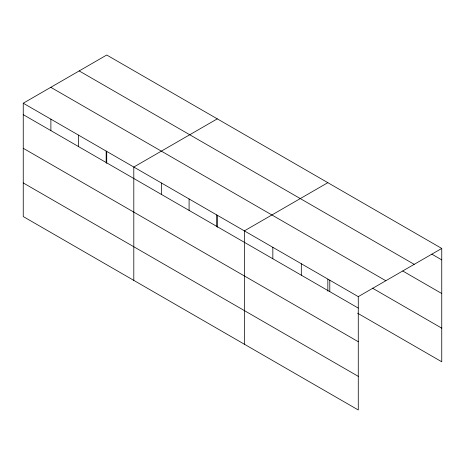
<?xml version="1.0" encoding="UTF-8"?>
<svg xmlns="http://www.w3.org/2000/svg" width="465" height="465" viewBox="0 0 465 465"><rect width="100%" height="100%" fill="white"/><g stroke="black" fill="none" stroke-linecap="round" stroke-linejoin="round"><path stroke-width="0.7" d="M23.25 103.218L358.271 296.641L358.271 409.979L23.25 216.556L23.25 103.218L106.729 55.021L441.75 248.444L441.75 361.782L357.556 313.178M217.289 118.848L133.804 167.045L133.804 280.389M327.842 182.675L244.363 230.878L244.363 344.216M358.271 296.641L441.75 248.444M431.846 254.169L441.75 259.889M79.184 70.924L414.199 264.347M402.748 270.996L441.75 293.514M50.801 87.315L385.816 280.732M372.419 288.126L441.75 328.156M23.25 114.663L358.271 308.086M23.25 148.289L358.271 341.711M23.25 182.931L358.271 376.354M329.79 280.197L329.79 291.642M327.842 279.203L327.842 291.113M301.314 263.76L301.314 275.204M272.839 247.316L272.839 258.761M217.289 215.376L217.289 227.286M216.725 214.917L216.725 226.362M189.086 198.962L189.086 210.407M161.442 183.007L161.442 194.451M106.729 151.549L106.729 163.459M106.165 151.09L106.165 162.535M78.527 135.135L78.527 146.58M50.888 119.174L50.888 130.619"/></g></svg>
